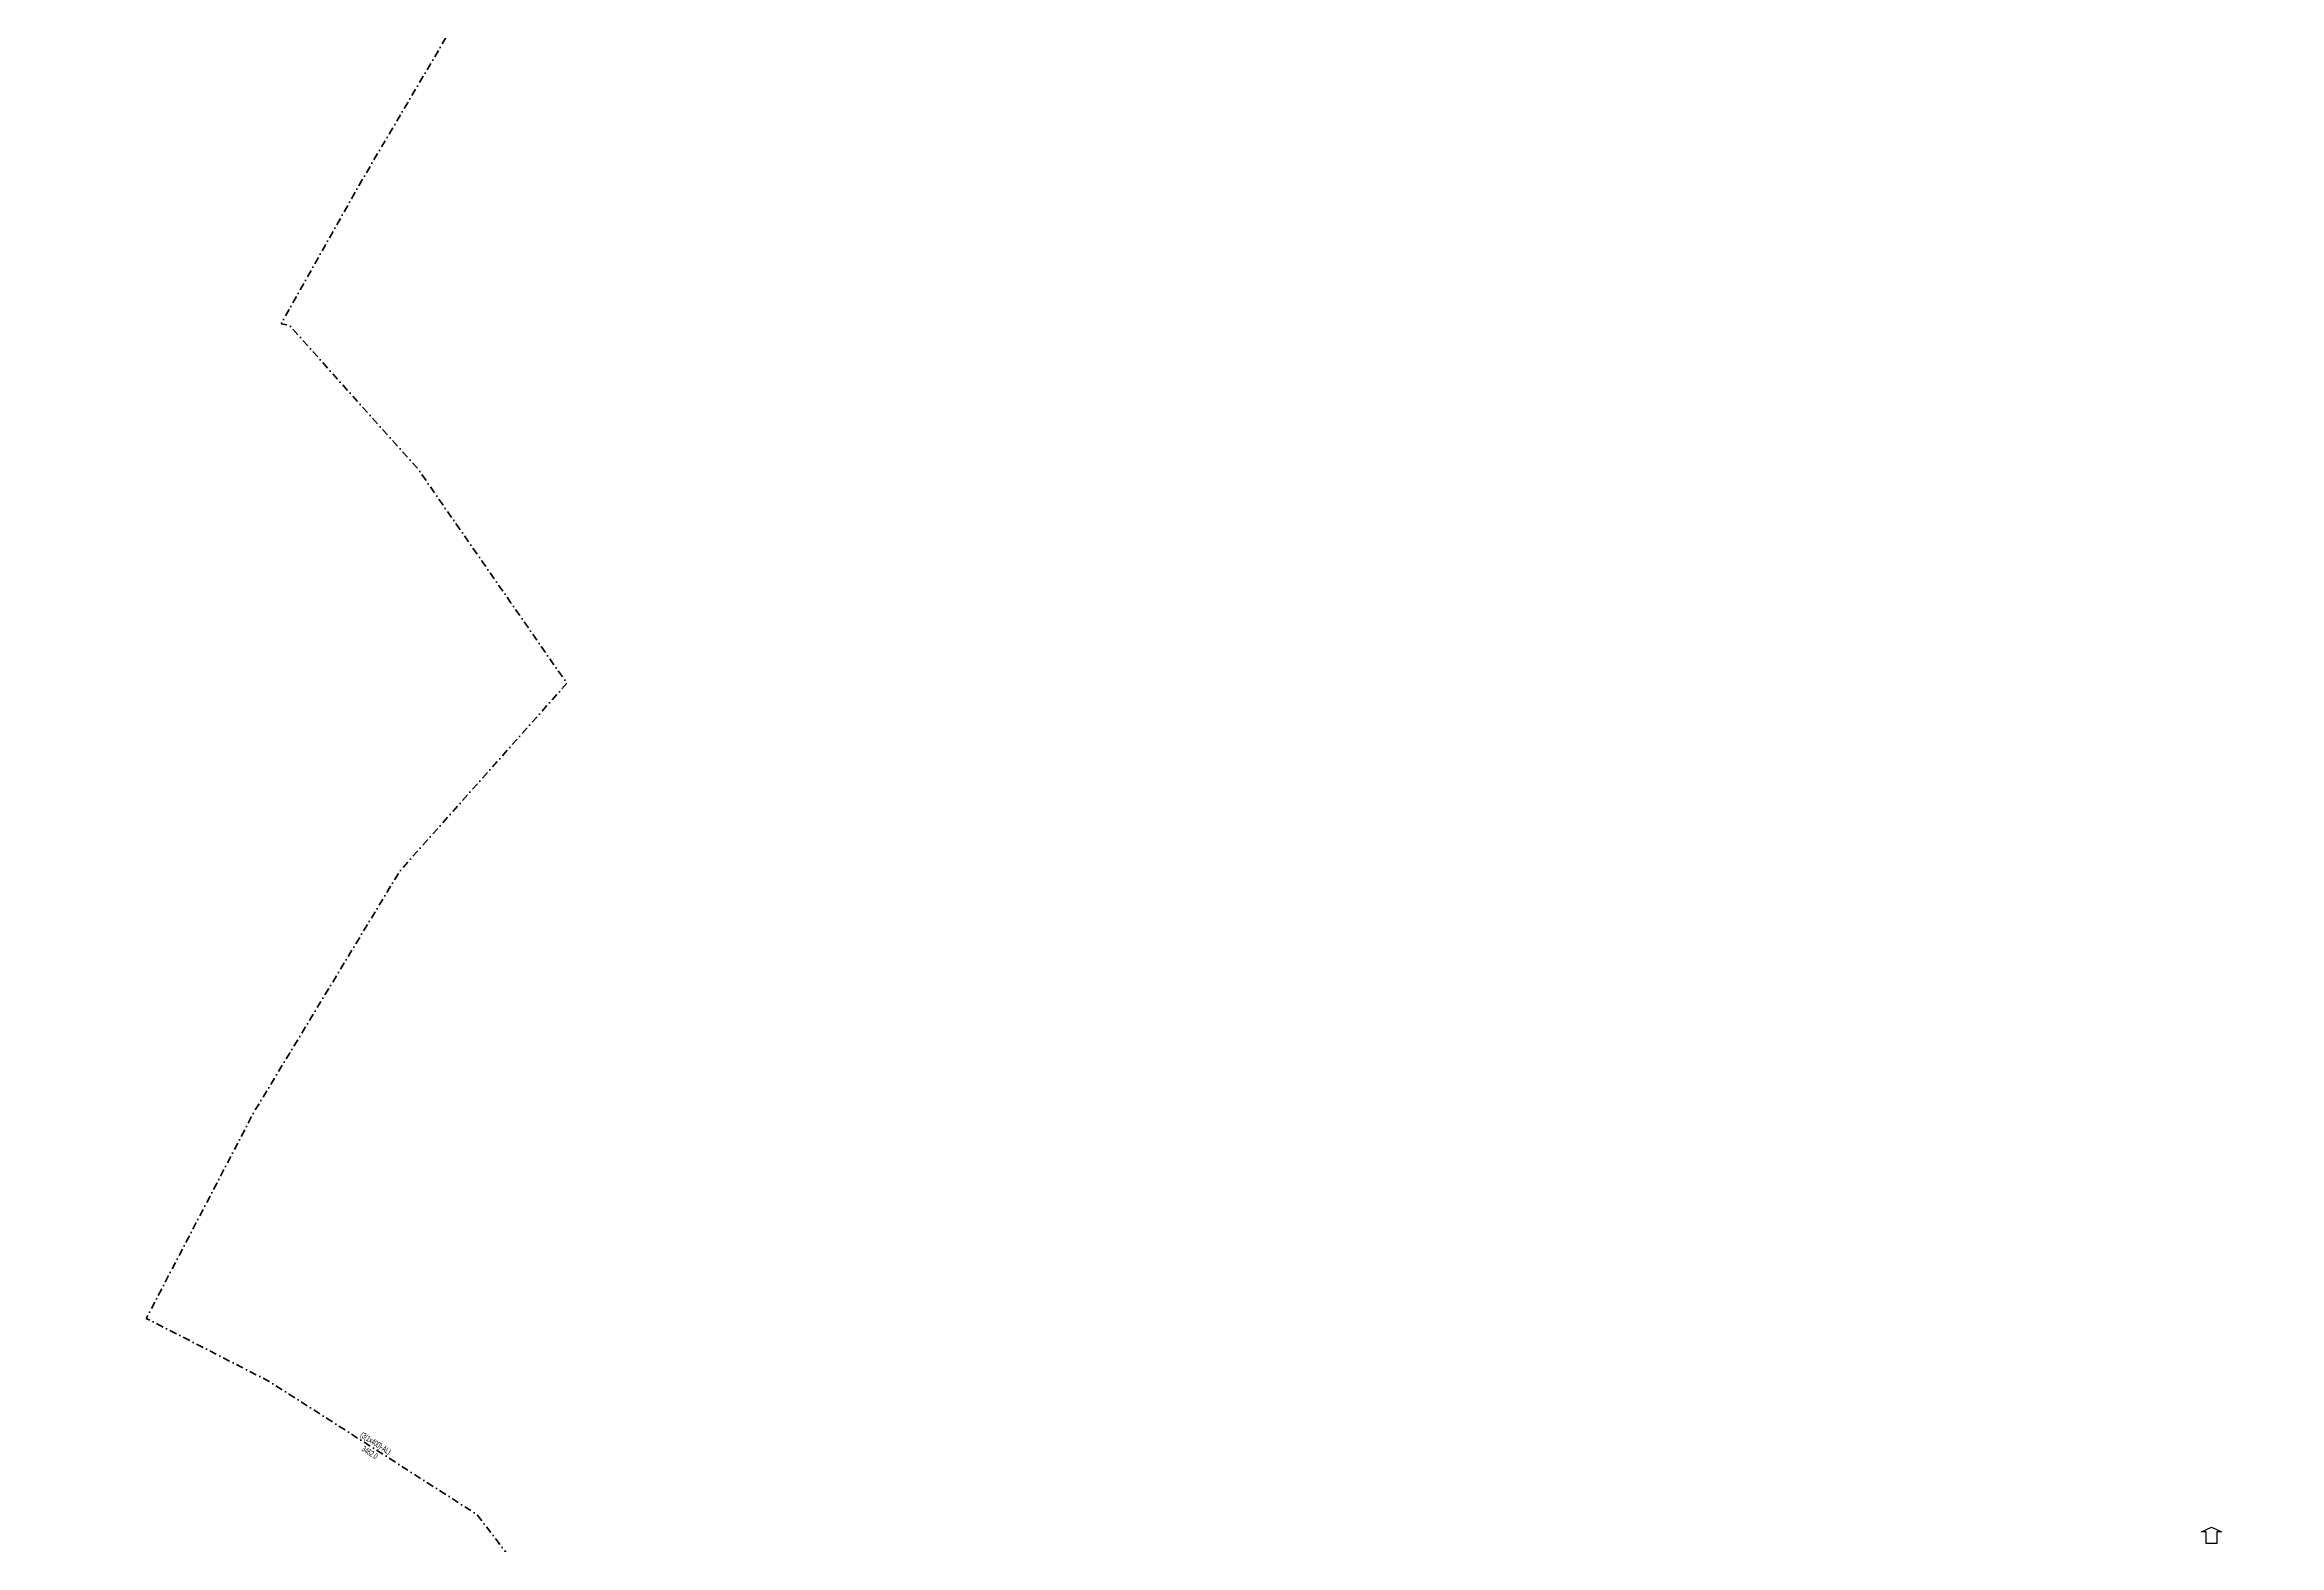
# Model space of a CAD drawing. Header units: millimetres. Extents: x 545975 to 551900, y 4179485 to 4182365.
# Drawn here: x 547323 to 548085, y 4180720 to 4181232 of the extents above; entities that cross this region are included whole.
import ezdxf
from ezdxf.enums import TextEntityAlignment as Align

# ---------------------------------------------------------------- set-up
doc = ezdxf.new("R2010")
doc.units = ezdxf.units.MM
doc.linetypes.add('DASHDOT', pattern=[5, 2.5, -1.25, 0, -1.25])
doc.layers.add('HAT_OG_YERALTI_MEVCUT', color=48, linetype='DASHDOT', lineweight=70)
doc.layers.add('TRAFO_MEVCUT', color=5, linetype='Continuous', lineweight=30)
doc.styles.get("Standard").update_dxf_attribs({"font": 'Arial'})

# ---------------------------------------------------------------- blocks, each defined once
blk = doc.blocks.new('MEV_BETKOSK')
at = {"layer": 'TRAFO_MEVCUT', "linetype": 'Continuous'}
for p, q in [((-3.4, 2), (0, 3.6)), ((-1.8, 2), (-3.4, 2)), ((-1.8, -2), (-1.8, 2)), ((0, 3.6), (3.4, 2)), ((3.4, 2), (1.8, 2)), ((1.8, 2), (1.8, -2)), ((1.8, -2), (-1.8, -2))]:
    blk.add_line(p, q, dxfattribs=at)

msp = doc.modelspace()

# ---------------------------------------------------------------- linework, layer by layer
at = {"layer": 'HAT_OG_YERALTI_MEVCUT', "flags": 128}
msp.add_lwpolyline([(548557.872935, 4180446.418988), (548549.000621, 4180453.979005), (548502.301113, 4180505.4399), (548492.861551, 4180516.660511), (548474.694846, 4180515.235671), (548461.515081, 4180519.15398), (548441.567327, 4180522.003659), (548329.361213, 4180461.804188), (548311.906929, 4180457.52967), (548282.341508, 4180462.160398), (548161.116152, 4180448.992238), (548043.21068, 4180447.923608), (547902.347718, 4180447.933227), (547861.134234, 4180437.282551), (547828.256062, 4180423.390366), (547769.445809, 4180407.645889), (547718.970869, 4180399.310578), (547658.771398, 4180382.176882), (547472.360606, 4180324.823253), (547461.709931, 4180411.880949), (547479.306699, 4180417.900896), (547529.318567, 4180445.685268), (547554.324501, 4180496.160208), (547566.037795, 4180554.757146), (547584.350474, 4180576.121939), (547603.680524, 4180592.399875), (547614.871606, 4180596.46936), (547602.663153, 4180609.695183), (547514.151871, 4180673.78956), (547470.404916, 4180730.762339), (547399.307092, 4180776.325914), (547357.594879, 4180797.690706), (547394.220237, 4180867.889309), (547444.071418, 4180950.296364), (547501.044197, 4181014.390741), (547450.175645, 4181087.641457), (547406.428689, 4181136.475267), (547403.605599, 4181137.021406), (547430.926897, 4181185.644055), (547554.023146, 4181394.478359), (547314.549652, 4181493.085092), (547305.919114, 4181502.207805), (547318.885154, 4181556.850402), (547316.56979, 4181573.984097), (547219.787564, 4181617.512945), (546916.531057, 4181853.559647), (546909.121891, 4181860.50574), (546910.974183, 4181867.914906), (546939.703923, 4181877.588091), (546926.67, 4181909.157)], dxfattribs=at)

# ---------------------------------------------------------------- block references
at = {"layer": 'TRAFO_MEVCUT'}
msp.add_blockref('MEV_BETKOSK', (548062.021265, 4180722.907524), dxfattribs=at)

# ---------------------------------------------------------------- texts
at = {"layer": 'HAT_OG_YERALTI_MEVCUT', "lineweight": 30, "width": 0.53}
msp.add_text('(3(1x400)-AL)', height=2.05, rotation=327.345915, dxfattribs=at).set_placement((547435.314635, 4180754.259778), align=Align.CENTER)
msp.add_text('3462.0', height=2.05, rotation=327.345915, dxfattribs=at).set_placement((547434.397373, 4180752.828474), align=Align.TOP_CENTER)

doc.saveas('drawing.dxf')
